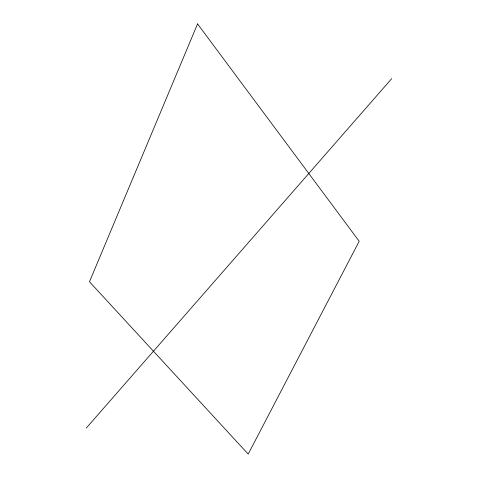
<?xml version="1.0" encoding="UTF-8"?>
<svg xmlns="http://www.w3.org/2000/svg" width="478" height="478" viewBox="0 0 478 478"><rect width="100%" height="100%" fill="white"/><g stroke="black" fill="none" stroke-linecap="round" stroke-linejoin="round"><path stroke-width="0.72" d="M86.279 428.079L391.721 78.607M197.563 23.9L89.482 281.751L248.196 454.1L359.193 241.271L197.563 23.9"/></g></svg>
